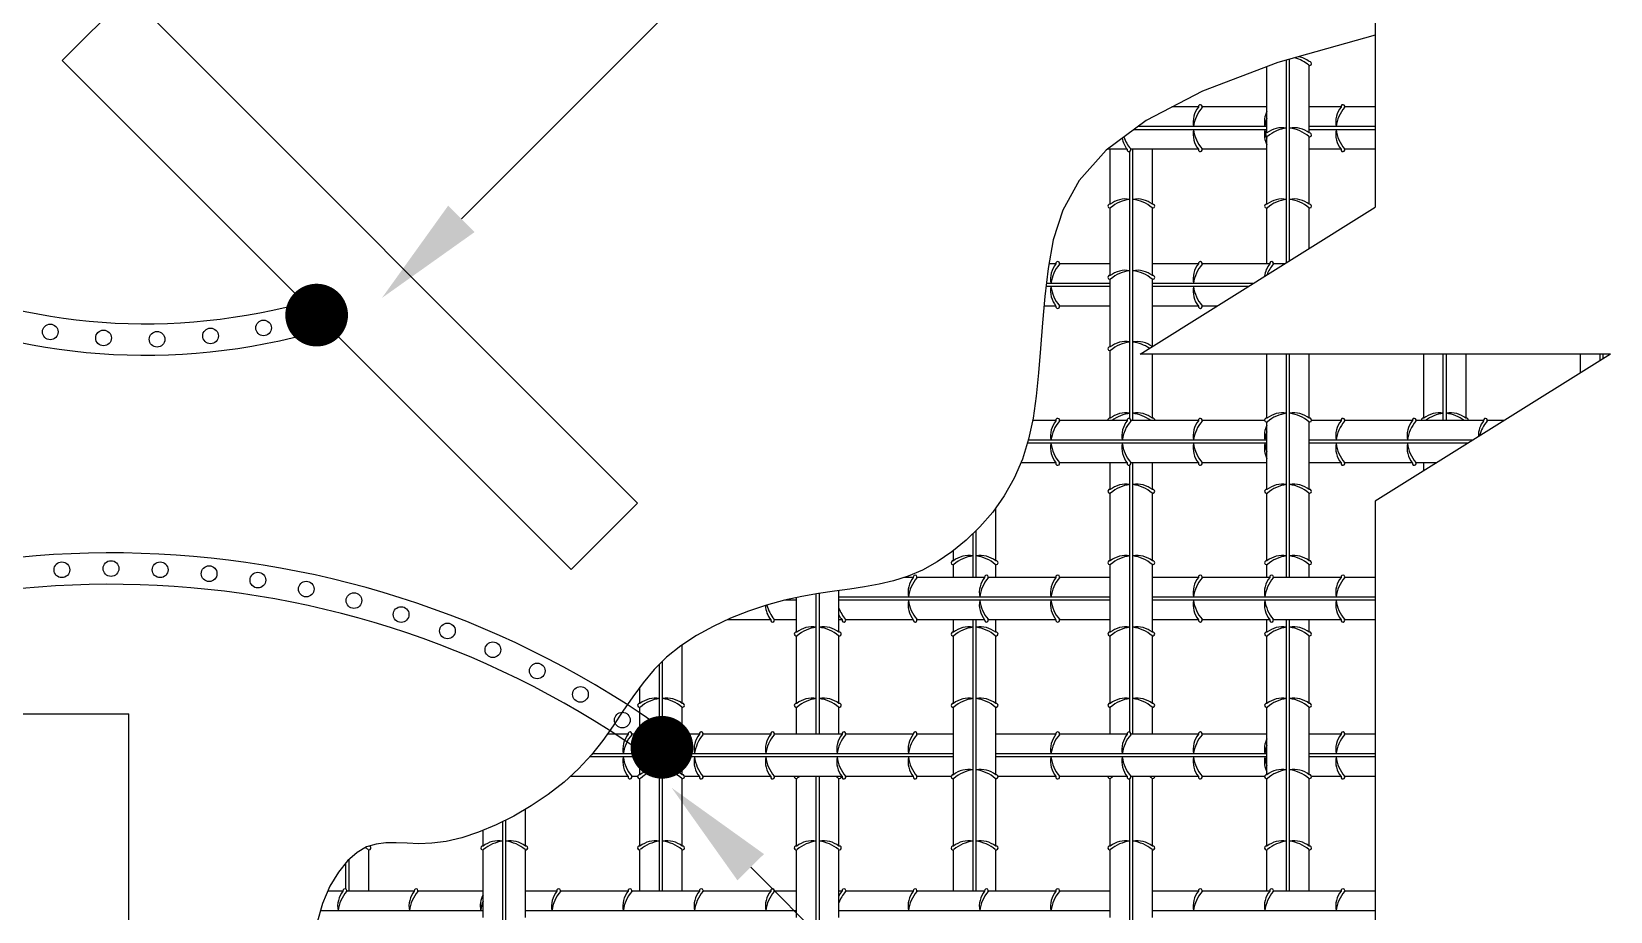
# Model space of a CAD drawing. Header units: millimetres. Extents: x -4774.1 to -4752.9, y -4666.5 to -4651.
# Drawn here: x -4761.688 to -4758.868, y -4658.356 to -4656.785 of the extents above; entities that cross this region are included whole.
import ezdxf

# ---------------------------------------------------------------- set-up
doc = ezdxf.new("R2010")
doc.units = ezdxf.units.MM
doc.header["$LTSCALE"] = 10
doc.layers.add('Termotécnica', color=7, linetype='Continuous')

msp = doc.modelspace()

# ---------------------------------------------------------------- linework, layer by layer
at = {"layer": 'Termotécnica', "color": 1}
for p, q in [((-4759.2878, -4652.8812), (-4759.2878, -4657.0987)), ((-4759.4813, -4656.9664), (-4759.4813, -4656.8481)), ((-4759.4463, -4657.1977), (-4759.4463, -4656.8364)), ((-4759.4408, -4657.1943), (-4759.4408, -4656.8349)), ((-4759.4057, -4656.9664), (-4759.4057, -4656.8457)), ((-4759.6036, -4656.9201), (-4759.6512, -4656.9201)), ((-4759.4813, -4656.9201), (-4759.597, -4656.9201)), ((-4759.3489, -4656.9201), (-4759.4057, -4656.9201)), ((-4759.2878, -4656.9201), (-4759.3423, -4656.9201)), ((-4759.4813, -4656.9606), (-4759.7193, -4656.9606)), ((-4759.4813, -4656.9552), (-4759.712, -4656.9552)), ((-4759.2878, -4656.9552), (-4759.4057, -4656.9552)), ((-4759.2878, -4656.9606), (-4759.4057, -4656.9606)), ((-4759.731, -4656.9957), (-4759.7663, -4656.9957)), ((-4759.7613, -4657.0938), (-4759.7613, -4656.9957)), ((-4759.6036, -4656.9957), (-4759.7244, -4656.9957)), ((-4759.7208, -4657.4801), (-4759.7208, -4656.9957)), ((-4759.6857, -4657.0938), (-4759.6857, -4656.9957)), ((-4759.4813, -4656.9957), (-4759.597, -4656.9957)), ((-4759.4813, -4657.0938), (-4759.4813, -4656.9731)), ((-4759.4057, -4657.0938), (-4759.4057, -4656.9731)), ((-4759.3489, -4656.9957), (-4759.4057, -4656.9957)), ((-4759.2878, -4656.9957), (-4759.3423, -4656.9957)), ((-4759.7263, -4657.4763), (-4759.7263, -4656.9995)), ((-4759.7613, -4657.2211), (-4759.7613, -4657.1004)), ((-4759.7078, -4657.3612), (-4759.2878, -4657.0987)), ((-4759.6857, -4657.2211), (-4759.6857, -4657.1004)), ((-4759.4813, -4657.2001), (-4759.4813, -4657.1004)), ((-4759.4057, -4657.1724), (-4759.4057, -4657.1004)), ((-4759.8583, -4657.2001), (-4759.8704, -4657.2001)), ((-4759.7613, -4657.2001), (-4759.8517, -4657.2001)), ((-4759.6036, -4657.2001), (-4759.6857, -4657.2001)), ((-4759.4763, -4657.2001), (-4759.597, -4657.2001)), ((-4759.4501, -4657.2001), (-4759.4697, -4657.2001)), ((-4759.7613, -4657.2406), (-4759.8757, -4657.2406)), ((-4759.7613, -4657.2352), (-4759.8751, -4657.2352)), ((-4759.7613, -4657.3485), (-4759.7613, -4657.2277)), ((-4759.6857, -4657.3474), (-4759.6857, -4657.2277)), ((-4759.5062, -4657.2352), (-4759.6857, -4657.2352)), ((-4759.515, -4657.2406), (-4759.6857, -4657.2406)), ((-4759.8583, -4657.2757), (-4759.8795, -4657.2757)), ((-4759.7613, -4657.2757), (-4759.8517, -4657.2757)), ((-4759.6036, -4657.2757), (-4759.6857, -4657.2757)), ((-4759.571, -4657.2757), (-4759.597, -4657.2757)), ((-4759.7613, -4657.4758), (-4759.7613, -4657.3551)), ((-4759.6857, -4657.4758), (-4759.6857, -4657.3612)), ((-4759.4813, -4657.4758), (-4759.4813, -4657.3612)), ((-4759.4463, -4657.7601), (-4759.4463, -4657.3612)), ((-4759.4408, -4657.7601), (-4759.4408, -4657.3612)), ((-4759.4057, -4657.4758), (-4759.4057, -4657.3612)), ((-4758.8678, -4657.3612), (-4759.2878, -4657.6237)), ((-4759.2013, -4657.4758), (-4759.2013, -4657.3612)), ((-4759.1663, -4657.4801), (-4759.1663, -4657.3612)), ((-4759.1608, -4657.4801), (-4759.1608, -4657.3612)), ((-4759.1257, -4657.4758), (-4759.1257, -4657.3612)), ((-4758.9213, -4657.3946), (-4758.9213, -4657.3612)), ((-4758.8863, -4657.3727), (-4758.8863, -4657.3612)), ((-4758.8808, -4657.3693), (-4758.8808, -4657.3612)), ((-4759.8583, -4657.4801), (-4759.9001, -4657.4801)), ((-4759.731, -4657.4801), (-4759.8517, -4657.4801)), ((-4759.6036, -4657.4801), (-4759.7244, -4657.4801)), ((-4759.4853, -4657.4801), (-4759.597, -4657.4801)), ((-4759.4813, -4657.6031), (-4759.4813, -4657.4824)), ((-4759.4057, -4657.6031), (-4759.4057, -4657.4824)), ((-4759.3489, -4657.4801), (-4759.4017, -4657.4801)), ((-4759.2216, -4657.4801), (-4759.3423, -4657.4801)), ((-4759.0943, -4657.4801), (-4759.215, -4657.4801)), ((-4759.0581, -4657.4801), (-4759.0877, -4657.4801)), ((-4759.4813, -4657.5206), (-4759.9093, -4657.5206)), ((-4759.4813, -4657.5152), (-4759.9076, -4657.5152)), ((-4759.1142, -4657.5152), (-4759.4057, -4657.5152)), ((-4759.123, -4657.5206), (-4759.4057, -4657.5206)), ((-4759.8583, -4657.5557), (-4759.921, -4657.5557)), ((-4759.731, -4657.5557), (-4759.8517, -4657.5557)), ((-4759.7613, -4657.6031), (-4759.7613, -4657.5557)), ((-4759.7263, -4658.0363), (-4759.7263, -4657.5595)), ((-4759.6036, -4657.5557), (-4759.7244, -4657.5557)), ((-4759.7208, -4658.0401), (-4759.7208, -4657.5557)), ((-4759.6857, -4657.6031), (-4759.6857, -4657.5557)), ((-4759.4813, -4657.5557), (-4759.597, -4657.5557)), ((-4759.3489, -4657.5557), (-4759.4057, -4657.5557)), ((-4759.2216, -4657.5557), (-4759.3423, -4657.5557)), ((-4759.179, -4657.5557), (-4759.215, -4657.5557)), ((-4759.2013, -4657.5696), (-4759.2013, -4657.5557)), ((-4759.7613, -4657.7305), (-4759.7613, -4657.6097)), ((-4759.6857, -4657.7305), (-4759.6857, -4657.6097)), ((-4759.4813, -4657.7305), (-4759.4813, -4657.6097)), ((-4759.4057, -4657.7305), (-4759.4057, -4657.6097)), ((-4759.9657, -4657.7305), (-4759.9657, -4657.6357)), ((-4759.2878, -4657.6237), (-4759.2878, -4662.4012)), ((-4760.0063, -4657.7601), (-4760.0063, -4657.6819)), ((-4760.0008, -4657.7601), (-4760.0008, -4657.6766)), ((-4760.0413, -4657.7305), (-4760.0413, -4657.7124)), ((-4760.0413, -4657.7601), (-4760.0413, -4657.7371)), ((-4759.9657, -4657.7601), (-4759.9657, -4657.7371)), ((-4759.7613, -4657.8578), (-4759.7613, -4657.7371)), ((-4759.6857, -4657.8578), (-4759.6857, -4657.7371)), ((-4759.4813, -4657.7601), (-4759.4813, -4657.7371)), ((-4759.4057, -4657.7601), (-4759.4057, -4657.7371)), ((-4760.2457, -4657.8578), (-4760.2457, -4657.7834)), ((-4760.113, -4657.7601), (-4760.129, -4657.7601)), ((-4759.9856, -4657.7601), (-4760.1064, -4657.7601)), ((-4759.8583, -4657.7601), (-4759.979, -4657.7601)), ((-4759.7613, -4657.7601), (-4759.8517, -4657.7601)), ((-4759.6036, -4657.7601), (-4759.6857, -4657.7601)), ((-4759.4763, -4657.7601), (-4759.597, -4657.7601)), ((-4759.3489, -4657.7601), (-4759.4697, -4657.7601)), ((-4759.2878, -4657.7601), (-4759.3423, -4657.7601)), ((-4760.3213, -4657.8006), (-4760.3421, -4657.8006)), ((-4760.3213, -4657.8578), (-4760.3213, -4657.796)), ((-4760.2863, -4658.0401), (-4760.2863, -4657.7893)), ((-4760.2808, -4658.0401), (-4760.2808, -4657.7884)), ((-4759.7613, -4657.7952), (-4760.2457, -4657.7952)), ((-4759.7613, -4657.8006), (-4760.2457, -4657.8006)), ((-4759.2878, -4657.7952), (-4759.6857, -4657.7952)), ((-4759.2878, -4657.8006), (-4759.6857, -4657.8006)), ((-4760.3677, -4657.8357), (-4760.4453, -4657.8357)), ((-4760.3213, -4657.8357), (-4760.3611, -4657.8357)), ((-4760.2403, -4657.8357), (-4760.2457, -4657.8357)), ((-4760.113, -4657.8357), (-4760.2337, -4657.8357)), ((-4759.9856, -4657.8357), (-4760.1064, -4657.8357)), ((-4760.0413, -4657.8578), (-4760.0413, -4657.8357)), ((-4760.0063, -4658.3201), (-4760.0063, -4657.8357)), ((-4760.0008, -4658.3201), (-4760.0008, -4657.8357)), ((-4759.8583, -4657.8357), (-4759.979, -4657.8357)), ((-4759.9657, -4657.8578), (-4759.9657, -4657.8357)), ((-4759.7613, -4657.8357), (-4759.8517, -4657.8357)), ((-4759.6036, -4657.8357), (-4759.6857, -4657.8357)), ((-4759.4763, -4657.8357), (-4759.597, -4657.8357)), ((-4759.4813, -4657.8578), (-4759.4813, -4657.8357)), ((-4759.3489, -4657.8357), (-4759.4697, -4657.8357)), ((-4759.4463, -4658.3201), (-4759.4463, -4657.8357)), ((-4759.4408, -4658.3201), (-4759.4408, -4657.8357)), ((-4759.4057, -4657.8578), (-4759.4057, -4657.8357)), ((-4759.2878, -4657.8357), (-4759.3423, -4657.8357)), ((-4760.3213, -4657.9852), (-4760.3213, -4657.8644)), ((-4760.2457, -4657.9852), (-4760.2457, -4657.8644)), ((-4760.0413, -4657.9852), (-4760.0413, -4657.8644)), ((-4759.9657, -4657.9852), (-4759.9657, -4657.8644)), ((-4759.7613, -4657.9852), (-4759.7613, -4657.8644)), ((-4759.6857, -4657.9852), (-4759.6857, -4657.8644)), ((-4759.4813, -4657.9852), (-4759.4813, -4657.8644)), ((-4759.4057, -4657.9852), (-4759.4057, -4657.8644)), ((-4760.5257, -4657.9852), (-4760.5257, -4657.8805)), ((-4760.5663, -4658.3201), (-4760.5663, -4657.9152)), ((-4760.5608, -4658.3201), (-4760.5608, -4657.9097)), ((-4760.6013, -4657.9852), (-4760.6013, -4657.9561)), ((-4760.6013, -4658.1125), (-4760.6013, -4657.9918)), ((-4760.5257, -4658.1125), (-4760.5257, -4657.9918)), ((-4760.3213, -4658.0401), (-4760.3213, -4657.9918)), ((-4760.2457, -4658.0401), (-4760.2457, -4657.9918)), ((-4760.0413, -4658.1125), (-4760.0413, -4657.9918)), ((-4759.9657, -4658.1125), (-4759.9657, -4657.9918)), ((-4759.7613, -4658.0401), (-4759.7613, -4657.9918)), ((-4759.6857, -4658.0401), (-4759.6857, -4657.9918)), ((-4759.4813, -4658.1125), (-4759.4813, -4657.9918)), ((-4759.4057, -4658.1125), (-4759.4057, -4657.9918)), ((-4760.6223, -4658.0401), (-4760.6598, -4658.0401)), ((-4760.6013, -4658.0401), (-4760.6157, -4658.0401)), ((-4760.495, -4658.0401), (-4760.5257, -4658.0401)), ((-4760.3677, -4658.0401), (-4760.4884, -4658.0401)), ((-4760.2403, -4658.0401), (-4760.3611, -4658.0401)), ((-4760.113, -4658.0401), (-4760.2337, -4658.0401)), ((-4760.0413, -4658.0401), (-4760.1064, -4658.0401)), ((-4759.8583, -4658.0401), (-4759.9657, -4658.0401)), ((-4759.731, -4658.0401), (-4759.8517, -4658.0401)), ((-4759.6036, -4658.0401), (-4759.7244, -4658.0401)), ((-4759.4813, -4658.0401), (-4759.597, -4658.0401)), ((-4759.3489, -4658.0401), (-4759.4057, -4658.0401)), ((-4759.2878, -4658.0401), (-4759.3423, -4658.0401)), ((-4760.6013, -4658.0806), (-4760.6913, -4658.0806)), ((-4760.6013, -4658.0752), (-4760.6866, -4658.0752)), ((-4760.0413, -4658.0752), (-4760.5257, -4658.0752)), ((-4760.0413, -4658.0806), (-4760.5257, -4658.0806)), ((-4759.4813, -4658.0752), (-4759.9657, -4658.0752)), ((-4759.4813, -4658.0806), (-4759.9657, -4658.0806)), ((-4759.2878, -4658.0752), (-4759.4057, -4658.0752)), ((-4759.2878, -4658.0806), (-4759.4057, -4658.0806)), ((-4760.6223, -4658.1157), (-4760.7259, -4658.1157)), ((-4760.6055, -4658.1157), (-4760.6157, -4658.1157)), ((-4760.6013, -4658.2398), (-4760.6013, -4658.1191)), ((-4760.5257, -4658.2398), (-4760.5257, -4658.1191)), ((-4760.495, -4658.1157), (-4760.5216, -4658.1157)), ((-4760.3677, -4658.1157), (-4760.4884, -4658.1157)), ((-4760.2403, -4658.1157), (-4760.3611, -4658.1157)), ((-4760.3213, -4658.2398), (-4760.3213, -4658.1191)), ((-4760.2863, -4658.6001), (-4760.2863, -4658.1157)), ((-4760.2808, -4658.6001), (-4760.2808, -4658.1157)), ((-4760.2457, -4658.2398), (-4760.2457, -4658.1191)), ((-4760.113, -4658.1157), (-4760.2337, -4658.1157)), ((-4760.0455, -4658.1157), (-4760.1064, -4658.1157)), ((-4760.0413, -4658.2398), (-4760.0413, -4658.1191)), ((-4759.9657, -4658.2398), (-4759.9657, -4658.1191)), ((-4759.8583, -4658.1157), (-4759.9616, -4658.1157)), ((-4759.731, -4658.1157), (-4759.8517, -4658.1157)), ((-4759.7613, -4658.2398), (-4759.7613, -4658.1191)), ((-4759.7263, -4658.5963), (-4759.7263, -4658.1195)), ((-4759.6036, -4658.1157), (-4759.7244, -4658.1157)), ((-4759.7208, -4658.6001), (-4759.7208, -4658.1157)), ((-4759.6857, -4658.2398), (-4759.6857, -4658.1191)), ((-4759.4855, -4658.1157), (-4759.597, -4658.1157)), ((-4759.4813, -4658.2398), (-4759.4813, -4658.1191)), ((-4759.4057, -4658.2398), (-4759.4057, -4658.1191)), ((-4759.3489, -4658.1157), (-4759.4016, -4658.1157)), ((-4759.2878, -4658.1157), (-4759.3423, -4658.1157)), ((-4760.8057, -4658.2398), (-4760.8057, -4658.174)), ((-4760.8463, -4658.6001), (-4760.8463, -4658.1959)), ((-4760.8408, -4658.6001), (-4760.8408, -4658.1932)), ((-4760.8813, -4658.2398), (-4760.8813, -4658.2115)), ((-4761.1208, -4658.3201), (-4761.1208, -4658.2636)), ((-4761.0857, -4658.3201), (-4761.0857, -4658.2464)), ((-4760.8813, -4658.3672), (-4760.8813, -4658.2464)), ((-4760.8057, -4658.3672), (-4760.8057, -4658.2464)), ((-4760.6013, -4658.3201), (-4760.6013, -4658.2464)), ((-4760.5257, -4658.3201), (-4760.5257, -4658.2464)), ((-4760.3213, -4658.3672), (-4760.3213, -4658.2464)), ((-4760.2457, -4658.3672), (-4760.2457, -4658.2464)), ((-4760.0413, -4658.3201), (-4760.0413, -4658.2464)), ((-4759.9657, -4658.3201), (-4759.9657, -4658.2464)), ((-4759.7613, -4658.3672), (-4759.7613, -4658.2464)), ((-4759.6857, -4658.3672), (-4759.6857, -4658.2464)), ((-4759.4813, -4658.3201), (-4759.4813, -4658.2464)), ((-4759.4057, -4658.3201), (-4759.4057, -4658.2464)), ((-4761.1263, -4658.3167), (-4761.1263, -4658.2694)), ((-4761.1317, -4658.3201), (-4761.1588, -4658.3201)), ((-4761.0043, -4658.3201), (-4761.1251, -4658.3201)), ((-4760.8813, -4658.3201), (-4760.9977, -4658.3201)), ((-4760.7497, -4658.3201), (-4760.8057, -4658.3201)), ((-4760.6223, -4658.3201), (-4760.7431, -4658.3201)), ((-4760.495, -4658.3201), (-4760.6157, -4658.3201)), ((-4760.3677, -4658.3201), (-4760.4884, -4658.3201)), ((-4760.3213, -4658.3201), (-4760.3611, -4658.3201)), ((-4760.2403, -4658.3201), (-4760.2457, -4658.3201)), ((-4760.113, -4658.3201), (-4760.2337, -4658.3201)), ((-4759.9856, -4658.3201), (-4760.1064, -4658.3201)), ((-4759.8583, -4658.3201), (-4759.979, -4658.3201)), ((-4759.7613, -4658.3201), (-4759.8517, -4658.3201)), ((-4759.6036, -4658.3201), (-4759.6857, -4658.3201)), ((-4759.4763, -4658.3201), (-4759.597, -4658.3201)), ((-4759.3489, -4658.3201), (-4759.4697, -4658.3201)), ((-4759.2878, -4658.3201), (-4759.3423, -4658.3201)), ((-4760.8813, -4658.3552), (-4761.1721, -4658.3552)), ((-4760.3213, -4658.3552), (-4760.8057, -4658.3552)), ((-4759.7613, -4658.3552), (-4760.2457, -4658.3552)), ((-4759.2878, -4658.3552), (-4759.6857, -4658.3552))]:
    msp.add_line(p, q, dxfattribs=at)
at = {"layer": 'Termotécnica', "color": 2}
for p, q in [((-4758.9052, -4655.1049), (-4760.9202, -4657.1199)), ((-4761.5144, -4656.7184), (-4761.6332, -4656.8372)), ((-4760.6054, -4657.6274), (-4761.5144, -4656.7184)), ((-4760.7242, -4657.7462), (-4761.6332, -4656.8372)), ((-4760.7242, -4657.7462), (-4760.6054, -4657.6274)), ((-4762.0744, -4658.0039), (-4761.5144, -4658.0039)), ((-4761.5144, -4661.5612), (-4761.5144, -4658.0039)), ((-4759.8011, -4658.8798), (-4760.4034, -4658.2776))]:
    msp.add_line(p, q, dxfattribs=at)
at = {"layer": 'Termotécnica', "color": 1}
for points in [[(-4759.2878, -4656.7921), (-4759.4619, -4656.8408), (-4759.5965, -4656.8916), (-4759.697, -4656.944), (-4759.7685, -4656.9973), (-4759.8165, -4657.0511), (-4759.8461, -4657.1046), (-4759.8629, -4657.1573), (-4759.8719, -4657.2087), (-4759.8778, -4657.2582), (-4759.8822, -4657.3056), (-4759.8857, -4657.3512), (-4759.8892, -4657.3947), (-4759.8934, -4657.4363), (-4759.8991, -4657.4758), (-4759.9071, -4657.5135), (-4759.9181, -4657.5491), (-4759.9327, -4657.5827), (-4759.9505, -4657.6142), (-4759.9711, -4657.6433), (-4759.9939, -4657.6699), (-4760.0183, -4657.6937), (-4760.0439, -4657.7146), (-4760.0701, -4657.7324), (-4760.0964, -4657.7469), (-4760.1224, -4657.758), (-4760.1481, -4657.7663), (-4760.1739, -4657.7724), (-4760.2, -4657.7771), (-4760.2266, -4657.7808), (-4760.2539, -4657.7845), (-4760.2823, -4657.7886), (-4760.312, -4657.7939), (-4760.3431, -4657.8009), (-4760.375, -4657.8097), (-4760.4074, -4657.8204), (-4760.4395, -4657.833), (-4760.4707, -4657.8475), (-4760.5005, -4657.8639), (-4760.5283, -4657.8822), (-4760.5535, -4657.9025), (-4760.5758, -4657.9247), (-4760.5957, -4657.9484), (-4760.614, -4657.9734), (-4760.6315, -4657.9991), (-4760.6492, -4658.0252), (-4760.6677, -4658.0513), (-4760.688, -4658.077), (-4760.7108, -4658.1019), (-4760.7366, -4658.1255), (-4760.7651, -4658.1477), (-4760.7953, -4658.168), (-4760.8267, -4658.1862), (-4760.8583, -4658.2019), (-4760.8895, -4658.2149), (-4760.9195, -4658.2249), (-4760.9474, -4658.2315), (-4760.9729, -4658.2348), (-4760.996, -4658.2355), (-4761.0171, -4658.2348), (-4761.0366, -4658.234), (-4761.0549, -4658.234), (-4761.0724, -4658.2361), (-4761.0894, -4658.2414), (-4761.1063, -4658.251), (-4761.1233, -4658.2659), (-4761.1399, -4658.2861), (-4761.1552, -4658.3116), (-4761.1683, -4658.3423), (-4761.1786, -4658.378)], [(-4758.8678, -4657.3612), (-4759.7078, -4657.3612)]]:
    msp.add_lwpolyline(points, dxfattribs=at)
at = {"layer": 'Termotécnica', "color": 4, "const_width": 0.056}
for points in [[(-4761.2067, -4657.2917, 1), (-4761.1507, -4657.2917, 1)], [(-4760.5899, -4658.0634, 1), (-4760.5339, -4658.0634, 1)]]:
    msp.add_lwpolyline(points, format="xyb", close=True, dxfattribs=at)
at = {"layer": 'Termotécnica', "color": 1}
for centre in [(-4761.6545, -4657.3217), (-4761.2735, -4657.3146), (-4761.5594, -4657.3325), (-4761.4637, -4657.3349), (-4761.3682, -4657.3289), (-4761.546, -4657.7442), (-4761.6338, -4657.7465), (-4761.4582, -4657.7465), (-4761.3707, -4657.7534), (-4761.2837, -4657.7649), (-4761.1973, -4657.7809), (-4761.112, -4657.8014), (-4761.0278, -4657.8263), (-4760.945, -4657.8556), (-4760.8639, -4657.8892), (-4760.7847, -4657.927), (-4760.7075, -4657.9689), (-4760.6327, -4658.0148)]:
    msp.add_circle(centre, 0.014, dxfattribs=at)
for centre, radius, start, end in [((-4761.4841, -4656.238), 1.0691, 205.9689, 286.1648), ((-4761.4841, -4656.238), 1.1251, 205.9689, 286.1648), ((-4759.4485, -4656.8944), 0.0645, 49.377, 74.531), ((-4759.4329, -4656.8731), 0.0435, 51.4434, 79.2616), ((-4759.405, -4656.8424), 0.00339, 243.3743, 103.9539), ((-4759.5696, -4656.9473), 0.0435, 141.4434, 190.4292), ((-4759.5483, -4656.9629), 0.0645, 139.377, 173.1316), ((-4759.6003, -4656.9194), 0.00339, 333.3743, 193.9539), ((-4759.4423, -4656.9473), 0.0435, 153.8287, 190.4292), ((-4759.421, -4656.9629), 0.0645, 159.2009, 173.1316), ((-4759.3149, -4656.9473), 0.0435, 141.4434, 190.4292), ((-4759.2936, -4656.9629), 0.0645, 139.377, 173.1316), ((-4759.3456, -4656.9194), 0.00339, 333.3743, 193.9539), ((-4759.5696, -4656.9685), 0.0435, 169.5708, 218.5566), ((-4759.5483, -4656.9529), 0.0645, 186.8684, 220.623), ((-4759.4423, -4656.9685), 0.0435, 169.5708, 206.1713), ((-4759.4821, -4656.9698), 0.00339, 76.0461, 296.6257), ((-4759.421, -4656.9529), 0.0645, 186.8684, 200.7991), ((-4759.4541, -4657.0005), 0.0435, 79.5708, 128.5566), ((-4759.4385, -4657.0218), 0.0645, 96.8684, 130.623), ((-4759.4329, -4657.0005), 0.0435, 51.4434, 100.4292), ((-4759.4485, -4657.0218), 0.0645, 49.377, 83.1316), ((-4759.405, -4656.9698), 0.00339, 243.3743, 103.9539), ((-4759.3149, -4656.9685), 0.0435, 169.5708, 218.5566), ((-4759.2936, -4656.9529), 0.0645, 186.8684, 220.623), ((-4759.6969, -4656.9685), 0.0435, 189.8543, 218.5566), ((-4759.6757, -4656.9529), 0.0645, 198.679, 220.623), ((-4759.7277, -4656.9965), 0.00339, 166.0461, 26.6257), ((-4759.6757, -4656.9529), 0.0645, 218.3554, 220.623), ((-4759.6003, -4656.9965), 0.00339, 166.0461, 26.6257), ((-4759.3456, -4656.9965), 0.00339, 166.0461, 26.6257), ((-4759.7621, -4657.0971), 0.00339, 76.0461, 296.6257), ((-4759.7341, -4657.1278), 0.0435, 79.5708, 128.5566), ((-4759.7185, -4657.1491), 0.0645, 96.8684, 130.623), ((-4759.7129, -4657.1278), 0.0435, 51.4434, 100.4292), ((-4759.7285, -4657.1491), 0.0645, 49.377, 83.1316), ((-4759.685, -4657.0971), 0.00339, 243.3743, 103.9539), ((-4759.4821, -4657.0971), 0.00339, 76.0461, 296.6257), ((-4759.4541, -4657.1278), 0.0435, 79.5708, 128.5566), ((-4759.4385, -4657.1491), 0.0645, 96.8684, 130.623), ((-4759.4329, -4657.1278), 0.0435, 51.4434, 100.4292), ((-4759.4485, -4657.1491), 0.0645, 49.377, 83.1316), ((-4759.405, -4657.0971), 0.00339, 243.3743, 103.9539), ((-4759.8243, -4657.2273), 0.0435, 141.4434, 190.4292), ((-4759.803, -4657.2429), 0.0645, 139.377, 173.1316), ((-4759.855, -4657.1994), 0.00339, 333.3743, 193.9539), ((-4759.7621, -4657.2244), 0.00339, 76.0461, 296.6257), ((-4759.7341, -4657.2552), 0.0435, 79.5708, 128.5566), ((-4759.7185, -4657.2764), 0.0645, 96.8684, 130.623), ((-4759.7129, -4657.2552), 0.0435, 51.4434, 100.4292), ((-4759.7285, -4657.2764), 0.0645, 49.377, 83.1316), ((-4759.685, -4657.2244), 0.00339, 243.3743, 103.9539), ((-4759.5696, -4657.2273), 0.0435, 141.4434, 190.4292), ((-4759.5483, -4657.2429), 0.0645, 139.377, 173.1316), ((-4759.6003, -4657.1994), 0.00339, 333.3743, 193.9539), ((-4759.4423, -4657.2273), 0.0435, 141.4434, 173.2703), ((-4759.421, -4657.2429), 0.0645, 139.377, 158.7249), ((-4759.473, -4657.1994), 0.00339, 333.3743, 193.9539), ((-4759.8243, -4657.2485), 0.0435, 169.5708, 218.5566), ((-4759.803, -4657.2329), 0.0645, 186.8684, 220.623), ((-4759.5696, -4657.2485), 0.0435, 169.5708, 218.5566), ((-4759.5483, -4657.2329), 0.0645, 186.8684, 220.623), ((-4759.855, -4657.2765), 0.00339, 166.0461, 26.6257), ((-4759.6003, -4657.2765), 0.00339, 166.0461, 26.6257), ((-4759.7621, -4657.3518), 0.00339, 76.0461, 296.6257), ((-4759.7341, -4657.3825), 0.0435, 79.5708, 128.5566), ((-4759.7185, -4657.4038), 0.0645, 96.8684, 130.623), ((-4759.7129, -4657.3825), 0.0435, 52.7145, 100.4292), ((-4759.7285, -4657.4038), 0.0645, 54.9127, 83.1316), ((-4759.855, -4657.4794), 0.00339, 333.3743, 193.9539), ((-4759.7621, -4657.4791), 0.00339, 76.0461, 197.6428), ((-4759.7341, -4657.5098), 0.0435, 79.5708, 128.5566), ((-4759.7185, -4657.5311), 0.0645, 96.8684, 127.8098), ((-4759.7277, -4657.4794), 0.00339, 333.3743, 193.9539), ((-4759.7129, -4657.5098), 0.0435, 51.4434, 100.4292), ((-4759.7285, -4657.5311), 0.0645, 52.1902, 83.1316), ((-4759.685, -4657.4791), 0.00339, 342.3572, 103.9539), ((-4759.6003, -4657.4794), 0.00339, 333.3743, 193.9539), ((-4759.4821, -4657.4791), 0.00339, 76.0461, 296.6257), ((-4759.4541, -4657.5098), 0.0435, 79.5708, 128.5566), ((-4759.4385, -4657.5311), 0.0645, 96.8684, 130.623), ((-4759.4329, -4657.5098), 0.0435, 51.4434, 100.4292), ((-4759.4485, -4657.5311), 0.0645, 49.377, 83.1316), ((-4759.405, -4657.4791), 0.00339, 243.3743, 103.9539), ((-4759.3456, -4657.4794), 0.00339, 333.3743, 193.9539), ((-4759.2183, -4657.4794), 0.00339, 333.3743, 193.9539), ((-4759.2021, -4657.4791), 0.00339, 76.0461, 197.6428), ((-4759.1741, -4657.5098), 0.0435, 79.5708, 128.5566), ((-4759.1585, -4657.5311), 0.0645, 96.8684, 127.8098), ((-4759.1529, -4657.5098), 0.0435, 51.4434, 100.4292), ((-4759.1685, -4657.5311), 0.0645, 52.1902, 83.1316), ((-4759.125, -4657.4791), 0.00339, 342.3572, 103.9539), ((-4759.091, -4657.4794), 0.00339, 333.3743, 193.9539), ((-4759.8243, -4657.5073), 0.0435, 141.4434, 190.4292), ((-4759.803, -4657.5229), 0.0645, 139.377, 173.1316), ((-4759.6969, -4657.5073), 0.0435, 141.4434, 190.4292), ((-4759.6757, -4657.5229), 0.0645, 139.377, 173.1316), ((-4759.5696, -4657.5073), 0.0435, 141.4434, 190.4292), ((-4759.5483, -4657.5229), 0.0645, 139.377, 173.1316), ((-4759.4423, -4657.5073), 0.0435, 153.8287, 190.4292), ((-4759.421, -4657.5229), 0.0645, 159.2009, 173.1316), ((-4759.3149, -4657.5073), 0.0435, 141.4434, 190.4292), ((-4759.2936, -4657.5229), 0.0645, 139.377, 173.1316), ((-4759.1876, -4657.5073), 0.0435, 141.4434, 190.4292), ((-4759.1663, -4657.5229), 0.0645, 139.377, 173.1316), ((-4759.0602, -4657.5073), 0.0435, 141.4434, 181.7366), ((-4759.039, -4657.5229), 0.0645, 139.377, 165.9896), ((-4759.8243, -4657.5285), 0.0435, 169.5708, 218.5566), ((-4759.803, -4657.5129), 0.0645, 186.8684, 220.623), ((-4759.6969, -4657.5285), 0.0435, 169.5708, 218.5566), ((-4759.6757, -4657.5129), 0.0645, 186.8684, 220.623), ((-4759.5696, -4657.5285), 0.0435, 169.5708, 218.5566), ((-4759.5483, -4657.5129), 0.0645, 186.8684, 220.623), ((-4759.4423, -4657.5285), 0.0435, 169.5708, 206.1713), ((-4759.421, -4657.5129), 0.0645, 186.8684, 200.7991), ((-4759.3149, -4657.5285), 0.0435, 169.5708, 218.5566), ((-4759.2936, -4657.5129), 0.0645, 186.8684, 220.623), ((-4759.1876, -4657.5285), 0.0435, 169.5708, 218.5566), ((-4759.1663, -4657.5129), 0.0645, 186.8684, 220.623), ((-4759.855, -4657.5565), 0.00339, 166.0461, 26.6257), ((-4759.7277, -4657.5565), 0.00339, 166.0461, 26.6257), ((-4759.6003, -4657.5565), 0.00339, 166.0461, 26.6257), ((-4759.3456, -4657.5565), 0.00339, 166.0461, 26.6257), ((-4759.2183, -4657.5565), 0.00339, 166.0461, 26.6257), ((-4759.7621, -4657.6064), 0.00339, 76.0461, 296.6257), ((-4759.7341, -4657.6372), 0.0435, 79.5708, 128.5566), ((-4759.7185, -4657.6584), 0.0645, 96.8684, 130.623), ((-4759.7129, -4657.6372), 0.0435, 51.4434, 100.4292), ((-4759.7285, -4657.6584), 0.0645, 49.377, 83.1316), ((-4759.685, -4657.6064), 0.00339, 243.3743, 103.9539), ((-4759.4821, -4657.6064), 0.00339, 76.0461, 296.6257), ((-4759.4541, -4657.6372), 0.0435, 79.5708, 128.5566), ((-4759.4385, -4657.6584), 0.0645, 96.8684, 130.623), ((-4759.4329, -4657.6372), 0.0435, 51.4434, 100.4292), ((-4759.4485, -4657.6584), 0.0645, 49.377, 83.1316), ((-4759.405, -4657.6064), 0.00339, 243.3743, 103.9539), ((-4761.546, -4659.4212), 1.7049, 54.065, 122.3144), ((-4760.0421, -4657.7338), 0.00339, 76.0461, 296.6257), ((-4760.0141, -4657.7645), 0.0435, 79.5708, 128.5566), ((-4759.9985, -4657.7858), 0.0645, 96.8684, 130.623), ((-4759.9929, -4657.7645), 0.0435, 51.4434, 100.4292), ((-4760.0085, -4657.7858), 0.0645, 49.377, 83.1316), ((-4759.965, -4657.7338), 0.00339, 243.3743, 103.9539), ((-4759.7621, -4657.7338), 0.00339, 76.0461, 296.6257), ((-4759.7341, -4657.7645), 0.0435, 79.5708, 128.5566), ((-4759.7185, -4657.7858), 0.0645, 96.8684, 130.623), ((-4759.7129, -4657.7645), 0.0435, 51.4434, 100.4292), ((-4759.7285, -4657.7858), 0.0645, 49.377, 83.1316), ((-4759.685, -4657.7338), 0.00339, 243.3743, 103.9539), ((-4759.4821, -4657.7338), 0.00339, 76.0461, 296.6257), ((-4759.4541, -4657.7645), 0.0435, 79.5708, 128.5566), ((-4759.4385, -4657.7858), 0.0645, 96.8684, 130.623), ((-4759.4329, -4657.7645), 0.0435, 51.4434, 100.4292), ((-4759.4485, -4657.7858), 0.0645, 49.377, 83.1316), ((-4759.405, -4657.7338), 0.00339, 243.3743, 103.9539), ((-4760.1097, -4657.7594), 0.00339, 333.3743, 193.9539), ((-4759.9823, -4657.7594), 0.00339, 333.3743, 193.9539), ((-4759.855, -4657.7594), 0.00339, 333.3743, 193.9539), ((-4759.6003, -4657.7594), 0.00339, 333.3743, 193.9539), ((-4759.473, -4657.7594), 0.00339, 333.3743, 193.9539), ((-4759.3456, -4657.7594), 0.00339, 333.3743, 193.9539), ((-4761.546, -4659.4212), 1.6489, 54.065, 122.3144), ((-4760.0789, -4657.7873), 0.0435, 141.4434, 190.4292), ((-4760.0577, -4657.8029), 0.0645, 139.377, 173.1316), ((-4759.9516, -4657.7873), 0.0435, 141.4434, 190.4292), ((-4759.9303, -4657.8029), 0.0645, 139.377, 173.1316), ((-4759.8243, -4657.7873), 0.0435, 141.4434, 190.4292), ((-4759.803, -4657.8029), 0.0645, 139.377, 173.1316), ((-4759.5696, -4657.7873), 0.0435, 141.4434, 190.4292), ((-4759.5483, -4657.8029), 0.0645, 139.377, 173.1316), ((-4759.4423, -4657.7873), 0.0435, 141.4434, 190.4292), ((-4759.421, -4657.8029), 0.0645, 139.377, 173.1316), ((-4759.3149, -4657.7873), 0.0435, 141.4434, 190.4292), ((-4759.2936, -4657.8029), 0.0645, 139.377, 173.1316), ((-4760.3336, -4657.8085), 0.0435, 182.4337, 218.5566), ((-4760.3124, -4657.7929), 0.0645, 194.9719, 220.623), ((-4760.185, -4657.7929), 0.0645, 199.746, 220.623), ((-4760.0789, -4657.8085), 0.0435, 169.5708, 218.5566), ((-4760.0577, -4657.7929), 0.0645, 186.8684, 220.623), ((-4759.9516, -4657.8085), 0.0435, 169.5708, 218.5566), ((-4759.9303, -4657.7929), 0.0645, 186.8684, 220.623), ((-4759.8243, -4657.8085), 0.0435, 169.5708, 218.5566), ((-4759.803, -4657.7929), 0.0645, 186.8684, 220.623), ((-4759.5696, -4657.8085), 0.0435, 169.5708, 218.5566), ((-4759.5483, -4657.7929), 0.0645, 186.8684, 220.623), ((-4759.4423, -4657.8085), 0.0435, 169.5708, 218.5566), ((-4759.421, -4657.7929), 0.0645, 186.8684, 220.623), ((-4759.3149, -4657.8085), 0.0435, 169.5708, 218.5566), ((-4759.2936, -4657.7929), 0.0645, 186.8684, 220.623), ((-4760.3644, -4657.8365), 0.00339, 166.0461, 26.6257), ((-4760.2063, -4657.8085), 0.0435, 204.9165, 218.5566), ((-4760.237, -4657.8365), 0.00339, 166.0461, 26.6257), ((-4760.1097, -4657.8365), 0.00339, 166.0461, 26.6257), ((-4759.9823, -4657.8365), 0.00339, 166.0461, 26.6257), ((-4759.855, -4657.8365), 0.00339, 166.0461, 26.6257), ((-4759.6003, -4657.8365), 0.00339, 166.0461, 26.6257), ((-4759.473, -4657.8365), 0.00339, 166.0461, 26.6257), ((-4759.3456, -4657.8365), 0.00339, 166.0461, 26.6257), ((-4760.3221, -4657.8611), 0.00339, 76.0461, 296.6257), ((-4760.2941, -4657.8919), 0.0435, 79.5708, 128.5566), ((-4760.2785, -4657.9131), 0.0645, 96.8684, 130.623), ((-4760.2729, -4657.8919), 0.0435, 51.4434, 100.4292), ((-4760.2885, -4657.9131), 0.0645, 49.377, 83.1316), ((-4760.245, -4657.8611), 0.00339, 243.3743, 103.9539), ((-4760.0421, -4657.8611), 0.00339, 76.0461, 296.6257), ((-4760.0141, -4657.8919), 0.0435, 79.5708, 128.5566), ((-4759.9985, -4657.9131), 0.0645, 96.8684, 130.623), ((-4759.9929, -4657.8919), 0.0435, 51.4434, 100.4292), ((-4760.0085, -4657.9131), 0.0645, 49.377, 83.1316), ((-4759.965, -4657.8611), 0.00339, 243.3743, 103.9539), ((-4759.7621, -4657.8611), 0.00339, 76.0461, 296.6257), ((-4759.7341, -4657.8919), 0.0435, 79.5708, 128.5566), ((-4759.7185, -4657.9131), 0.0645, 96.8684, 130.623), ((-4759.7129, -4657.8919), 0.0435, 51.4434, 100.4292), ((-4759.7285, -4657.9131), 0.0645, 49.377, 83.1316), ((-4759.685, -4657.8611), 0.00339, 243.3743, 103.9539), ((-4759.4821, -4657.8611), 0.00339, 76.0461, 296.6257), ((-4759.4541, -4657.8919), 0.0435, 79.5708, 128.5566), ((-4759.4385, -4657.9131), 0.0645, 96.8684, 130.623), ((-4759.4329, -4657.8919), 0.0435, 51.4434, 100.4292), ((-4759.4485, -4657.9131), 0.0645, 49.377, 83.1316), ((-4759.405, -4657.8611), 0.00339, 243.3743, 103.9539), ((-4760.6021, -4657.9885), 0.00339, 76.0461, 296.6257), ((-4760.5741, -4658.0192), 0.0435, 79.5708, 128.5566), ((-4760.5585, -4658.0405), 0.0645, 96.8684, 130.623), ((-4760.5529, -4658.0192), 0.0435, 51.4434, 100.4292), ((-4760.5685, -4658.0405), 0.0645, 49.377, 83.1316), ((-4760.525, -4657.9885), 0.00339, 243.3743, 103.9539), ((-4760.3221, -4657.9885), 0.00339, 76.0461, 296.6257), ((-4760.2941, -4658.0192), 0.0435, 79.5708, 128.5566), ((-4760.2785, -4658.0405), 0.0645, 96.8684, 130.623), ((-4760.2729, -4658.0192), 0.0435, 51.4434, 100.4292), ((-4760.2885, -4658.0405), 0.0645, 49.377, 83.1316), ((-4760.245, -4657.9885), 0.00339, 243.3743, 103.9539), ((-4760.0421, -4657.9885), 0.00339, 76.0461, 296.6257), ((-4760.0141, -4658.0192), 0.0435, 79.5708, 128.5566), ((-4759.9985, -4658.0405), 0.0645, 96.8684, 130.623), ((-4759.9929, -4658.0192), 0.0435, 51.4434, 100.4292), ((-4760.0085, -4658.0405), 0.0645, 49.377, 83.1316), ((-4759.965, -4657.9885), 0.00339, 243.3743, 103.9539), ((-4759.7621, -4657.9885), 0.00339, 76.0461, 296.6257), ((-4759.7341, -4658.0192), 0.0435, 79.5708, 128.5566), ((-4759.7185, -4658.0405), 0.0645, 96.8684, 130.623), ((-4759.7129, -4658.0192), 0.0435, 51.4434, 100.4292), ((-4759.7285, -4658.0405), 0.0645, 49.377, 83.1316), ((-4759.685, -4657.9885), 0.00339, 243.3743, 103.9539), ((-4759.4821, -4657.9885), 0.00339, 76.0461, 296.6257), ((-4759.4541, -4658.0192), 0.0435, 79.5708, 128.5566), ((-4759.4385, -4658.0405), 0.0645, 96.8684, 130.623), ((-4759.4329, -4658.0192), 0.0435, 51.4434, 100.4292), ((-4759.4485, -4658.0405), 0.0645, 49.377, 83.1316), ((-4759.405, -4657.9885), 0.00339, 243.3743, 103.9539), ((-4760.5883, -4658.0673), 0.0435, 141.4434, 190.4292), ((-4760.567, -4658.0829), 0.0645, 139.377, 173.1316), ((-4760.619, -4658.0394), 0.00339, 333.3743, 193.9539), ((-4760.461, -4658.0673), 0.0435, 141.4434, 190.4292), ((-4760.4397, -4658.0829), 0.0645, 139.377, 173.1316), ((-4760.4917, -4658.0394), 0.00339, 333.3743, 193.9539), ((-4760.3336, -4658.0673), 0.0435, 141.4434, 190.4292), ((-4760.3124, -4658.0829), 0.0645, 139.377, 173.1316), ((-4760.3644, -4658.0394), 0.00339, 333.3743, 193.9539), ((-4760.2063, -4658.0673), 0.0435, 141.4434, 190.4292), ((-4760.185, -4658.0829), 0.0645, 139.377, 173.1316), ((-4760.237, -4658.0394), 0.00339, 333.3743, 193.9539), ((-4760.0789, -4658.0673), 0.0435, 141.4434, 190.4292), ((-4760.0577, -4658.0829), 0.0645, 139.377, 173.1316), ((-4760.1097, -4658.0394), 0.00339, 333.3743, 193.9539), ((-4759.8243, -4658.0673), 0.0435, 141.4434, 190.4292), ((-4759.803, -4658.0829), 0.0645, 139.377, 173.1316), ((-4759.855, -4658.0394), 0.00339, 333.3743, 193.9539), ((-4759.6969, -4658.0673), 0.0435, 141.4434, 190.4292), ((-4759.6757, -4658.0829), 0.0645, 139.377, 173.1316), ((-4759.7277, -4658.0394), 0.00339, 333.3743, 193.9539), ((-4759.5696, -4658.0673), 0.0435, 141.4434, 190.4292), ((-4759.5483, -4658.0829), 0.0645, 139.377, 173.1316), ((-4759.6003, -4658.0394), 0.00339, 333.3743, 193.9539), ((-4759.3149, -4658.0673), 0.0435, 141.4434, 190.4292), ((-4759.2936, -4658.0829), 0.0645, 139.377, 173.1316), ((-4759.3456, -4658.0394), 0.00339, 333.3743, 193.9539), ((-4759.4423, -4658.0673), 0.0435, 153.8287, 190.4292), ((-4759.421, -4658.0829), 0.0645, 159.2009, 173.1316), ((-4760.5883, -4658.0885), 0.0435, 169.5708, 218.5566), ((-4760.567, -4658.0729), 0.0645, 186.8684, 220.623), ((-4760.461, -4658.0885), 0.0435, 169.5708, 218.5566), ((-4760.4397, -4658.0729), 0.0645, 186.8684, 220.623), ((-4760.3336, -4658.0885), 0.0435, 169.5708, 218.5566), ((-4760.3124, -4658.0729), 0.0645, 186.8684, 220.623), ((-4760.2063, -4658.0885), 0.0435, 169.5708, 218.5566), ((-4760.185, -4658.0729), 0.0645, 186.8684, 220.623), ((-4760.0789, -4658.0885), 0.0435, 169.5708, 218.5566), ((-4760.0577, -4658.0729), 0.0645, 186.8684, 220.623), ((-4759.8243, -4658.0885), 0.0435, 169.5708, 218.5566), ((-4759.803, -4658.0729), 0.0645, 186.8684, 220.623), ((-4759.6969, -4658.0885), 0.0435, 169.5708, 218.5566), ((-4759.6757, -4658.0729), 0.0645, 186.8684, 220.623), ((-4759.5696, -4658.0885), 0.0435, 169.5708, 218.5566), ((-4759.5483, -4658.0729), 0.0645, 186.8684, 220.623), ((-4759.4423, -4658.0885), 0.0435, 169.5708, 206.1713), ((-4759.421, -4658.0729), 0.0645, 186.8684, 200.7991), ((-4759.3149, -4658.0885), 0.0435, 169.5708, 218.5566), ((-4759.2936, -4658.0729), 0.0645, 186.8684, 220.623), ((-4760.619, -4658.1165), 0.00339, 166.0461, 26.6257), ((-4760.6021, -4658.1158), 0.00339, 76.0461, 296.6257), ((-4760.5741, -4658.1465), 0.0435, 79.5708, 128.5566), ((-4760.5585, -4658.1678), 0.0645, 96.8684, 130.623), ((-4760.5529, -4658.1465), 0.0435, 51.4434, 100.4292), ((-4760.5685, -4658.1678), 0.0645, 49.377, 83.1316), ((-4760.525, -4658.1158), 0.00339, 243.3743, 103.9539), ((-4760.4917, -4658.1165), 0.00339, 166.0461, 26.6257), ((-4760.3644, -4658.1165), 0.00339, 166.0461, 26.6257), ((-4760.3221, -4658.1158), 0.00339, 178.2223, 296.6257), ((-4760.2785, -4658.1678), 0.0645, 126.1377, 130.623), ((-4760.2885, -4658.1678), 0.0645, 49.377, 53.8623), ((-4760.245, -4658.1158), 0.00339, 243.3743, 1.7777), ((-4760.237, -4658.1165), 0.00339, 166.0461, 26.6257), ((-4760.1097, -4658.1165), 0.00339, 166.0461, 26.6257), ((-4760.0421, -4658.1158), 0.00339, 76.0461, 296.6257), ((-4760.0141, -4658.1465), 0.0435, 79.5708, 128.5566), ((-4759.9985, -4658.1678), 0.0645, 96.8684, 130.623), ((-4759.9929, -4658.1465), 0.0435, 51.4434, 100.4292), ((-4760.0085, -4658.1678), 0.0645, 49.377, 83.1316), ((-4759.965, -4658.1158), 0.00339, 243.3743, 103.9539), ((-4759.855, -4658.1165), 0.00339, 166.0461, 26.6257), ((-4759.7621, -4658.1158), 0.00339, 178.2223, 296.6257), ((-4759.7185, -4658.1678), 0.0645, 126.1377, 130.623), ((-4759.7277, -4658.1165), 0.00339, 166.0461, 26.6257), ((-4759.7285, -4658.1678), 0.0645, 49.377, 53.8623), ((-4759.685, -4658.1158), 0.00339, 243.3743, 1.7777), ((-4759.6003, -4658.1165), 0.00339, 166.0461, 26.6257), ((-4759.4821, -4658.1158), 0.00339, 76.0461, 296.6257), ((-4759.4541, -4658.1465), 0.0435, 79.5708, 128.5566), ((-4759.4385, -4658.1678), 0.0645, 96.8684, 130.623), ((-4759.4329, -4658.1465), 0.0435, 51.4434, 100.4292), ((-4759.4485, -4658.1678), 0.0645, 49.377, 83.1316), ((-4759.405, -4658.1158), 0.00339, 243.3743, 103.9539), ((-4759.3456, -4658.1165), 0.00339, 166.0461, 26.6257), ((-4760.8541, -4658.2739), 0.0435, 79.5708, 128.5566), ((-4760.8385, -4658.2951), 0.0645, 96.8684, 130.623), ((-4760.8329, -4658.2739), 0.0435, 51.4434, 100.4292), ((-4760.8485, -4658.2951), 0.0645, 49.377, 83.1316), ((-4760.5741, -4658.2739), 0.0435, 79.5708, 128.5566), ((-4760.5585, -4658.2951), 0.0645, 96.8684, 130.623), ((-4760.5529, -4658.2739), 0.0435, 51.4434, 100.4292), ((-4760.5685, -4658.2951), 0.0645, 49.377, 83.1316), ((-4760.2941, -4658.2739), 0.0435, 79.5708, 128.5566), ((-4760.2785, -4658.2951), 0.0645, 96.8684, 130.623), ((-4760.2729, -4658.2739), 0.0435, 51.4434, 100.4292), ((-4760.2885, -4658.2951), 0.0645, 49.377, 83.1316), ((-4760.0141, -4658.2739), 0.0435, 79.5708, 128.5566), ((-4759.9985, -4658.2951), 0.0645, 96.8684, 130.623), ((-4759.9929, -4658.2739), 0.0435, 51.4434, 100.4292), ((-4760.0085, -4658.2951), 0.0645, 49.377, 83.1316), ((-4759.7341, -4658.2739), 0.0435, 79.5708, 128.5566), ((-4759.7185, -4658.2951), 0.0645, 96.8684, 130.623), ((-4759.7129, -4658.2739), 0.0435, 51.4434, 100.4292), ((-4759.7285, -4658.2951), 0.0645, 49.377, 83.1316), ((-4759.4541, -4658.2739), 0.0435, 79.5708, 128.5566), ((-4759.4385, -4658.2951), 0.0645, 96.8684, 130.623), ((-4759.4329, -4658.2739), 0.0435, 51.4434, 100.4292), ((-4759.4485, -4658.2951), 0.0645, 49.377, 83.1316), ((-4761.1285, -4658.2951), 0.0645, 49.377, 54.7142), ((-4761.085, -4658.2431), 0.00339, 243.3743, 79.0558), ((-4760.8821, -4658.2431), 0.00339, 76.0461, 296.6257), ((-4760.805, -4658.2431), 0.00339, 243.3743, 103.9539), ((-4760.6021, -4658.2431), 0.00339, 76.0461, 296.6257), ((-4760.525, -4658.2431), 0.00339, 243.3743, 103.9539), ((-4760.3221, -4658.2431), 0.00339, 76.0461, 296.6257), ((-4760.245, -4658.2431), 0.00339, 243.3743, 103.9539), ((-4760.0421, -4658.2431), 0.00339, 76.0461, 296.6257), ((-4759.965, -4658.2431), 0.00339, 243.3743, 103.9539), ((-4759.7621, -4658.2431), 0.00339, 76.0461, 296.6257), ((-4759.685, -4658.2431), 0.00339, 243.3743, 103.9539), ((-4759.4821, -4658.2431), 0.00339, 76.0461, 296.6257), ((-4759.405, -4658.2431), 0.00339, 243.3743, 103.9539), ((-4761.0977, -4658.3473), 0.0435, 141.4434, 190.4292), ((-4761.0764, -4658.3629), 0.0645, 139.377, 173.1316), ((-4761.1284, -4658.3194), 0.00339, 333.3743, 193.9539), ((-4760.9703, -4658.3473), 0.0435, 141.4434, 190.4292), ((-4760.949, -4658.3629), 0.0645, 139.377, 173.1316), ((-4761.001, -4658.3194), 0.00339, 333.3743, 193.9539), ((-4760.7156, -4658.3473), 0.0435, 141.4434, 190.4292), ((-4760.6944, -4658.3629), 0.0645, 139.377, 173.1316), ((-4760.7464, -4658.3194), 0.00339, 333.3743, 193.9539), ((-4760.5883, -4658.3473), 0.0435, 141.4434, 190.4292), ((-4760.567, -4658.3629), 0.0645, 139.377, 173.1316), ((-4760.619, -4658.3194), 0.00339, 333.3743, 193.9539), ((-4760.461, -4658.3473), 0.0435, 141.4434, 190.4292), ((-4760.4397, -4658.3629), 0.0645, 139.377, 173.1316), ((-4760.4917, -4658.3194), 0.00339, 333.3743, 193.9539), ((-4760.3336, -4658.3473), 0.0435, 141.4434, 190.4292), ((-4760.3124, -4658.3629), 0.0645, 139.377, 173.1316), ((-4760.3644, -4658.3194), 0.00339, 333.3743, 193.9539), ((-4760.2063, -4658.3473), 0.0435, 141.4434, 155.0835), ((-4760.185, -4658.3629), 0.0645, 139.377, 160.254), ((-4760.237, -4658.3194), 0.00339, 333.3743, 193.9539), ((-4760.0789, -4658.3473), 0.0435, 141.4434, 190.4292), ((-4760.0577, -4658.3629), 0.0645, 139.377, 173.1316), ((-4760.1097, -4658.3194), 0.00339, 333.3743, 193.9539), ((-4759.9516, -4658.3473), 0.0435, 141.4434, 190.4292), ((-4759.9303, -4658.3629), 0.0645, 139.377, 173.1316), ((-4759.9823, -4658.3194), 0.00339, 333.3743, 193.9539), ((-4759.8243, -4658.3473), 0.0435, 141.4434, 190.4292), ((-4759.803, -4658.3629), 0.0645, 139.377, 173.1316), ((-4759.855, -4658.3194), 0.00339, 333.3743, 193.9539), ((-4759.5696, -4658.3473), 0.0435, 141.4434, 190.4292), ((-4759.5483, -4658.3629), 0.0645, 139.377, 173.1316), ((-4759.6003, -4658.3194), 0.00339, 333.3743, 193.9539), ((-4759.4423, -4658.3473), 0.0435, 141.4434, 190.4292), ((-4759.421, -4658.3629), 0.0645, 139.377, 173.1316), ((-4759.473, -4658.3194), 0.00339, 333.3743, 193.9539), ((-4759.3149, -4658.3473), 0.0435, 141.4434, 190.4292), ((-4759.2936, -4658.3629), 0.0645, 139.377, 173.1316), ((-4759.3456, -4658.3194), 0.00339, 333.3743, 193.9539), ((-4760.843, -4658.3473), 0.0435, 151.7504, 190.4292), ((-4760.8217, -4658.3629), 0.0645, 157.4653, 173.1316)]:
    msp.add_arc(centre, radius, start, end, dxfattribs=at)
at = {"layer": 'Termotécnica', "color": 2}
for points in [[(-4760.8966, -4657.1435), (-4760.9437, -4657.0962), (-4761.0621, -4657.2611)], [(-4760.427, -4658.3011), (-4760.3797, -4658.254), (-4760.5446, -4658.1357)]]:
    msp.add_solid(points, dxfattribs=at)

doc.saveas('drawing.dxf')
